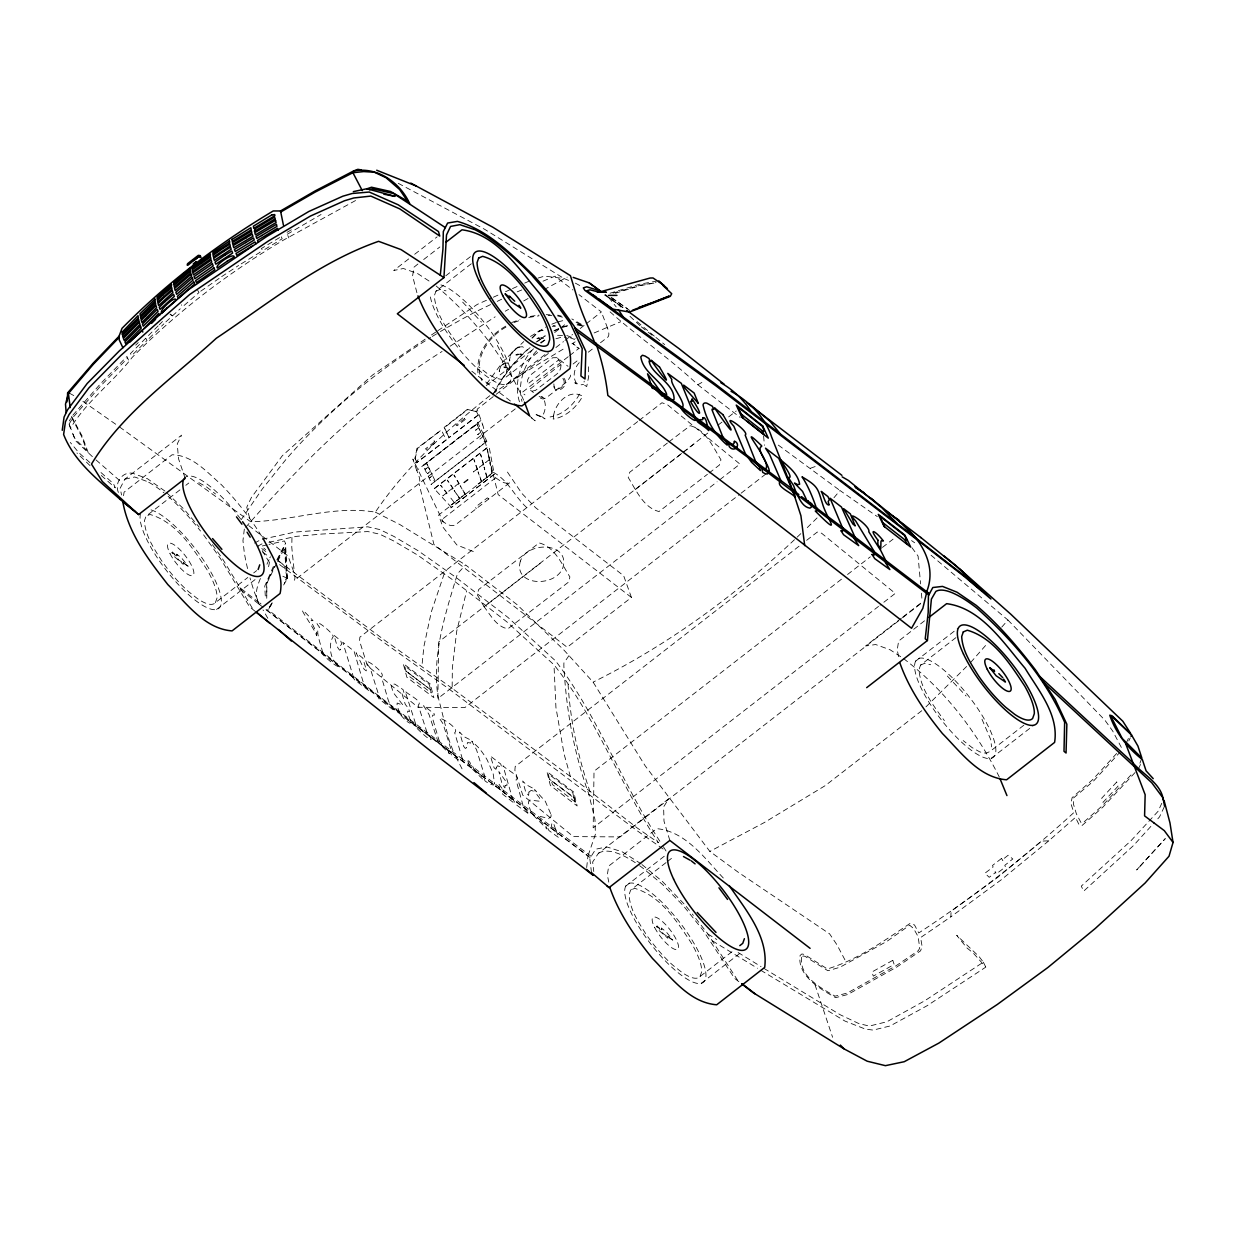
<?xml version="1.0" encoding="UTF-8"?>
<svg xmlns="http://www.w3.org/2000/svg" width="1235" height="1235" viewBox="0 0 1235 1235"><rect width="100%" height="100%" fill="white"/><g stroke="black" fill="none" stroke-linecap="round" stroke-linejoin="round"><path stroke-width="0.75" stroke-dasharray="5 3.75" d="M268.906 542.273L296.184 536.376L322.119 534.029L367.922 531.575L379.778 534.199L393.656 540.945L417.615 555.086L452.489 579.678L506.829 621.853L553.99 664.816C597.061 718.863 620.433 785.383 658.456 842.764L637.291 828.021L583.97 786.633L452.149 688.281L452.35 667.965L456.749 631.023L466.645 590.901M468.019 761.794L468.034 760.775L468.914 761.038L473.098 767.105C473.607 772.029 482.484 773.465 483.024 779.409L469.547 766.379L468.08 761.902M1116.641 753.473L1092.821 779.486L1072.119 797.656L1070.899 803.584L1073.832 812.615C1025.529 856.843 973.473 896.996 918.747 932.965L914.502 924.953L910.025 923.456C884.028 940.869 857.507 959.811 827.388 968.966L804.402 954.454L801.916 953.96L800.095 955.473C796.992 975.974 820.904 989.312 835.616 997.648L847.75 994.515L896.795 967.036L920.584 950.826L922.113 946.458L920.6 937.566L950.842 916.833L951.089 911.229L997.757 877.329L1041.429 841.112L1048.777 840.834L1075.469 817.385L1079.035 824.671L1082.014 825.536L1102.994 807.026L1137.049 770.393M291.954 537.518L291.784 547.367L294.347 572.7M586.687 867.541L587.968 855.963L407.195 719.573L264.985 608.809M244.329 529.074L242.955 540.652L244.237 552.184A253.484 77.512 55.2 0 0 248.204 571.141M123.531 495.683L124.087 492.163L172.082 454.773C192.32 455.02 207.001 472.249 221.204 484.537C236.518 500.422 250.242 517.758 261.851 536.53M573.889 797.316L575.556 803.692L573.889 797.316L549.374 779.162L548.371 773.897L572.793 792.577L573.796 797.825L549.374 779.162M588.493 366.795L588.678 376.551L586.687 386.601L583.568 384.471L584.232 381.121M268.582 566.726L270.002 559.656M568.98 655.631L563.901 662.963L563.855 665.788C566.186 709.338 573.766 752.655 588.709 793.719L594.961 819.453L595.409 834.258L587.968 855.963L590.268 857.707L453.276 754.029L453.739 752.624L449.169 740.46L437.885 695.892C431.833 654.365 445.603 613.054 457.459 573.796L465.58 564.935L517.017 604.61L563.994 650.15L593.109 682.121L645.118 765.731L709.847 851.409L738.499 872.435L829.596 933.845L837.037 944.914L846.021 961.911M444.183 573.827L431.37 611.726L423.914 646.399L421.861 666.653M179.924 489.894L146.023 516.199L144.387 520.861C145.205 535.45 153.711 548.093 161.229 560.134A55.498 16.163 52.2 0 0 188.631 591.704L197.538 598.697A55.498 16.163 52.2 0 0 215.384 602.649L247.803 577.486M215.384 602.649L217.02 597.987A55.498 16.163 52.2 0 0 207.465 570.369C192.969 548.479 176.574 522.189 150.022 514.47L146.023 516.199M471.291 263.765L435.924 291.213L434.288 295.875C435.97 315.28 448.629 331.551 459.744 346.757M666.035 862.617L630.668 890.064L629.032 894.727C629.85 909.315 638.356 921.974 645.874 934A55.498 16.163 52.2 0 0 673.276 965.585L682.183 972.578A55.498 16.163 52.2 0 0 700.029 976.53L732.448 951.367M700.029 976.53L701.65 971.868A55.498 16.163 52.2 0 0 692.094 944.235C677.598 922.344 661.204 896.054 634.651 888.351L630.668 890.064M955.936 637.63L920.569 665.078L918.933 669.74C920.6 689.161 933.274 705.417 944.374 720.638M410.452 720.622L407.581 712.595L407.72 711.144L409.526 711.592L408.615 708.504L405.312 704.475L402.286 694.718L402.131 692.495L404.015 692.82L403.058 689.609L394.922 684.159L391.865 684.02L391.341 686.537L393.471 692.85L403.058 705.216L397.161 703.055L397.006 705.833L399.461 711.9L395.771 708.535L396.095 709.924L406.083 720.962L409.804 723.154L410.792 722.645L410.452 720.653M1139.936 763.168L1141.866 758.058M287.446 578.597L285.517 543.431L284.436 540.915L269.029 544.419M260.415 578.474C257.22 585.992 252.835 598.296 261.017 603.93M266.961 564.225L270.712 556.12M1161.795 803.275L1158.044 811.333L1130.982 840.726L1081.273 886.143L1083.728 891.099L1133.39 845.651L1154.555 822.371M1164.312 806.764L1159.526 816.891L1155.806 820.997M1138.361 768.988L1140.677 764.079M1126.243 742.991L1128.435 738.422M1128.805 740.938L1130.272 737.851M504.22 367.443L507.076 367.521L502.907 368.045L504.266 368.03L504.004 366.81L507.076 367.521M274.402 566.309L266.667 583.383L266.791 598.388M277.721 559.687L284.343 546.441L286.628 577.887L283.896 582.766M517.45 354.198L522.343 354.306L515.844 354.862L517.264 355.032L517.233 353.472L522.343 354.306M538.321 337.973L543.277 338.066L536.901 338.637L538.182 338.76L538.105 337.278L543.277 338.066M492.935 394.938C501.611 376.798 514.486 360.821 529.568 347.606M494.818 392.545C503.324 375.239 515.829 359.987 530.34 347.359M185.204 478.393L178.504 458.694L177.269 443.89L181.622 435.137L124.828 479.226L120.181 488.195L121.539 495.019M273.336 566.51L264.753 586.1L265.448 599.098M276.825 559.918L285.517 543.431M276.733 563.052L266.883 583.229L266.745 598.296M277.582 561.462L285.192 547.043L286.999 578.597L284.282 583.213M541.964 416.751L545.083 418.881L534.601 413.957L541.964 416.751C545.885 410.854 547.105 401.838 541.578 396.512L544.697 398.643L539.124 396.528M462.446 759.185L454.681 732.664C460.176 729.298 442.254 717.828 439.382 718.23L443.133 723.942L451.454 750.895L451.501 752.732L450.219 752.192L451.825 755.588L459.775 760.652L462.353 760.868L462.446 759.185L468.899 763.894L503.355 790.246L503.942 792.484L512.093 799.74L513.405 802.549L502.753 794.259L500.684 789.613L499.187 788.872L498.461 783.484L503.355 790.246M355.556 200.533L282.954 240.393C227.996 273.12 177.084 311.822 132.145 357.44C113.141 382.109 86.465 401.298 70.457 428.298L68.512 422.385L70.58 418.727M69.083 424.114L73.297 417.029L101.023 385.582L127.637 358.104M283.649 584.989L287.523 578.412L284.004 565.383L277.921 560.52M272.055 603.05L269.307 607.419L268.381 607.111M486.59 383.9L503.355 361.207L523.763 341.586M272.148 602.896L269.23 607.327L268.242 607.033M271.654 604.378L268.535 609.117L267.084 608.701M669.833 840.433L663.998 821.167L663.612 806.934L668.675 798.783L598.373 853.339L592.661 861.984L593.773 871.509M579.539 394.135C573.256 405.234 563.037 414.744 550.115 416.951M241.134 519.781L262.19 489.137L285.964 459.466A529.012 377.956 -19.7 0 1 430.706 337.433M531.884 338.035L538.707 331.181L542.119 330.085L544.527 331.32L542.366 330.332L538.954 331.428L532.131 338.267M119.533 426.97L250.628 521.726C292.309 521.046 333.589 505.1 375.332 512.154C406.207 466.614 447.796 428.869 490.758 394.968M579.2 362.673C573.812 368.462 571.805 378.898 577.918 384.903L574.784 382.773L580.373 384.903L583.568 384.471M817.076 517.928L806.347 528.518M833.965 497.72L840.001 490.511L877.344 516.631M72.85 415.222L100.313 383.977L126.927 356.483L129.258 361.809M970.695 662.423L986.842 644.068M1001.755 627.118L1007.961 620.063L928.427 553.018M245.626 527.314L250.628 521.726C306.928 457.413 369.311 396.975 442.084 351.466M1120.654 751.497L1093.484 781.107L1073.354 798.134L1073.539 804.417L1076.38 813.834L1081.088 822.788L1083.141 822.726L1102.531 805.56L1132.649 773.156M135.696 345.136L138.258 342.574M158.173 325.824L147.721 336.291L148.987 338.529L163.838 323.894M159.253 324.759L162.495 321.517M925.957 706.883L966.619 666.468M165.876 321.887L180.233 308.781M533.489 348.779C520.028 362.581 513.436 384.178 519.781 402.795M536.623 350.91C524.057 363.846 517.264 383.668 521.973 401.406M800.805 533.659C739.302 592.785 669.632 644.191 593.109 682.121M1048.777 840.834L1001.106 879.907L950.842 916.833M417.924 264.012L413.987 267.192L412.583 275.992L417.26 294.084M548.34 353.457L477.111 409.233L482.731 424.948M555.92 347.529L563.5 341.601M565.012 340.412L572.592 334.469M580.157 328.541L584.711 324.975M586.224 323.802L601.383 311.93L578.953 294.625M480.909 420.517L416.782 470.473L418.495 474.796A28.652 8.336 52.2 0 1 419.035 483.595M557.618 358.057L558.791 359.864L527.638 384.131L527.685 379.762L530.108 375.332L552.647 357.764L557.062 357.656L568.007 366.316M408.708 258.918L393.764 270.511L403.336 268.504L417.399 273.414L431.679 282.753M414.682 254.271L437.097 236.873M423.667 259.535L439.876 246.954M445.758 275.822L473.761 254.086M185.821 485.309L188.77 483.024M172.437 551.921L178.859 560.042L188.168 566.309L181.545 557.911L176.775 554.222L176.667 556.151L177.284 555.673L171.819 552.4L174.258 556.522L183.228 564.38L183.382 562.62L182.765 563.098M486.281 385.629L533.381 349.073M540.976 343.176L547.059 338.452M554.654 332.555L559.208 329.019M560.721 327.846L566.803 323.122M253.7 572.917L256.648 570.632M537.704 352.515L505.285 377.678L501.287 379.392L495.204 378.049L487.439 373.726L478.532 366.733M216.542 609.488L256.34 578.613M506.443 384.502L549.189 351.342M446.02 439.938L416.457 462.878L446.19 440.031L441.065 429.41M423.173 465.688L477.25 423.728L423.003 465.595L431.555 483.055M568.193 356.714L521.834 392.699L524.952 394.829M569.69 355.556L578.659 348.594L572.608 343.392L579.369 348.656M515.227 408.909L294.192 580.435A28.652 8.336 52.2 0 0 293.637 571.651M573.086 364.016L579.169 359.277M588.308 352.191L594.39 347.467M600.488 342.743L608.099 336.831A28.652 8.336 52.2 0 0 607.543 328.047M432.451 475.583L429.456 477.899L432.636 475.676L430.938 472.187M486.683 441.265L431.015 484.475L486.868 441.374L477.621 422.216M434.319 488.72L488.35 446.777L434.149 488.612L450.929 506.798M463.681 482.53L470.458 477.266M464.206 482.823L470.998 477.559M454.094 502.645L451.176 504.899L454.619 502.938L448.706 495.343M494.123 474.24L450.806 507.863L494.293 474.348L488.844 445.434M637.661 421.598L359.864 637.183L359.539 640.934L367.428 665.85L417.986 707.284L464.854 707.593L739.611 494.37M639.19 420.409L661.96 402.749L667.44 404.71L739.935 464.082L718.616 480.631M667.363 443.056L629.726 472.264L628.229 477.482C636.025 490.002 643.497 507.678 658.981 511.537L707.408 474.317M668.876 441.883L690.195 425.704C705.694 429.564 713.151 447.24 720.947 459.76L719.465 464.977L708.921 473.159M681.581 453.43L438.703 641.922L437.854 698.516L717.087 481.804M683.094 452.257L708.905 432.219M718.014 425.149L722.568 421.629M728.635 416.905L736.23 411.023M484.182 606.848L477.189 594.699L478.686 589.481L539.155 542.921C554.638 546.781 562.11 564.457 569.906 576.977L568.424 582.194L507.94 628.754C496.702 627.071 490.557 615.076 484.182 606.848L542.906 561.277M635.222 489.631L693.946 444.06M741.123 493.182L766.935 473.159M507.446 472.079L521.757 493.29L535.619 507.724L623.675 575.757L631.425 597.431L567.189 647.279L433.933 544.481L419.02 483.564M799.06 546.194L515.196 766.503L514.871 770.254L522.745 795.155L573.318 836.604L620.171 836.913L901.01 618.967M806.656 540.312L817.277 532.053L821.568 533.211L895.267 593.402L880.03 605.212M841.467 579.215L594.02 771.242L593.186 827.836L878.517 606.4M847.534 574.507L870.304 556.831M882.454 547.398L893.075 539.155M901.426 618.148L865.519 646.013L875.677 644.531L890.188 649.826L902.044 657.622M902.909 616.991L922.36 601.908M902.523 617.793L922.267 602.479M924.521 620.819L898.632 641.058L897.228 649.857L899.049 658.996M625.759 886.112L665.557 855.237M915.66 661.126L958.406 627.967M667.502 861.474L673.399 856.889M921.758 710.727L825.304 785.583L764.496 822.448L709.847 851.409M657.066 925.802L663.488 933.922L672.813 940.175L666.19 931.792L661.404 928.103L661.312 930.017L661.929 929.538L656.449 926.281L658.903 930.403L667.873 938.26L668.027 936.485L667.409 936.964M1023.83 725.238L989.93 751.544L985.931 753.257L979.849 751.914L972.084 747.592L963.176 740.599M701.187 983.353A62.059 18.077 52.2 0 0 664.013 904.329A62.059 18.077 52.2 0 0 630.823 912.186A62.059 18.077 52.2 0 0 701.187 983.353L740.985 952.478M991.087 758.383A62.059 18.077 52.2 0 0 953.914 679.358A62.059 18.077 52.2 0 0 920.723 687.216A62.059 18.077 52.2 0 0 991.087 758.383L1033.834 725.207M530.463 336.476L545.654 327.09M536.021 342.172L545.144 335.688M537.734 341.323L545.191 336.043M200.765 291.182L219.104 278.415M221.682 276.625L238.602 265.448M492.302 393.934L516.817 377.293L565.429 347.761M425.149 339.162L372.677 374.946L282.367 455.684L251.431 497.443L246.753 507.245L250.628 521.726M431.478 334.947L436.217 331.783M437.792 330.733L477.327 304.381L491.623 297.975M760.76 970.262L844.879 1021.036L865.334 1029.079L873.145 1030.098L890.095 1025.976L927.192 1005.676L985.792 967.113L973.257 953.049L966.943 947.94L956.693 935.281L979.139 956.646L983.338 962.158L924.783 1000.751L886.869 1021.777L869.27 1026.084L858.618 1023.475L840.14 1014.722L762.674 967.607M450.127 346.217L495.158 316.808M505.81 326.148C488.149 335.766 474.147 355.85 478.578 376.598M505.918 327.136C487.856 337.016 472.681 360.234 481.99 380.704M241.196 263.858L260.153 252.249L259.335 250.844M571.913 343.839L575.155 341.863M279.573 237.583L261.419 248.497L262.7 250.705L282.197 238.772L281.209 236.58M540.436 342.589L546.518 338.93M291.367 229.803L286.535 232.628L288.866 237.938M287.246 234.249L321.069 214.504M610.075 311.853C638.294 337.17 670.126 358.551 697.79 384.733L703.456 381.553M505.238 311.205L508.588 309.337M523.702 300.939L528.734 298.129M543.848 289.731L567.22 277.103M254.518 543.076L261.141 539.479L295.103 532.038L367.768 526.82L379.932 529.599L394.089 536.53L418.248 550.81L456.317 577.656L507.801 617.284L555.642 660.972C598.481 716.933 622.193 784.565 661.065 843.057M262.021 543.863L258.208 545.916L268.751 553.728M490.527 304.613L477.219 311.035A529.012 377.956 -19.7 0 0 440.432 331.52M497.18 301.386L502.182 298.978M493.367 297.203L498.585 294.856M505.547 291.722L510.765 289.376M512.51 288.589L517.727 286.242M524.69 283.108L529.908 280.762M552.292 326.395L555.117 325.916M435.924 291.213L439.922 289.499L446.005 290.842M920.569 665.078L924.567 663.365L930.65 664.723M554.129 330.548L560.983 327.615M554.006 330.995L559.038 328.834M594.143 332.941L620.665 321.764M517.203 291.846L522.359 289.7M542.999 281.163L555.024 276.177L572.978 290.009M551.844 324.172L556.352 322.458M511.66 322.536L519.981 319.464M514.007 322.536L522.158 319.525M810.438 468.25L816.659 466.012M610.028 293.22L639.545 284.251L656.387 281.179M615.277 293.251L640.209 285.655L655.816 282.769M538.12 278.045L544.589 276.1L563.994 278.539L568.856 280.499M612.977 293.112L640.656 285.146L656.094 282.583M555.92 338.776L560.675 337.417L566.232 337.556M562.697 326.874L567.452 325.623M562.404 327.399L568.609 325.762M557.85 321.887L564.904 320.174M267.161 544.851L261.542 546.132L265.649 549.729M124.828 479.226L134.708 476.988L148.601 482.021M553.156 325.685L555.41 326.148M530.124 316.453L538.861 315.048M528.75 317.441L539.031 315.789M557.556 335.287L564.951 335.472M546.21 314.647L550.069 314.801M548.124 315.481L551.906 315.651M507.23 363.013C502.784 362.411 498.894 368.817 499.295 371.581C498.446 367.505 502.877 362.596 506.998 362.766L507.539 363.214M522.714 346.803C515.597 346.001 508.851 355.603 509.715 361.006C508.419 354.291 515.674 346.171 522.482 346.572L523.362 347.328M577.64 324.342L583.584 325.561L571.836 318.908M577.054 324.913L582.874 326.102L573.009 320.513M557.772 315.126L561.292 316.083M557.572 315.882L562.743 317.272M566.803 335.519L575.139 338.683M569.922 337.649L578.258 340.814M473.314 551.536L456.873 544.959L442.902 527.083L438.595 515.072L493.537 472.449C509.005 480.739 515.165 497.937 528.24 508.913M575.356 283.124L581.546 286.535M398.257 183.32L484.66 229.309L563.994 278.539M282.83 576.22L287.523 578.412L284.59 576.946M405.991 671.13L430.567 689.686L405.991 671.13L404.679 665.912L429.271 684.468L430.567 689.686M375.332 512.154L399.646 524.427L465.58 564.935M69.392 393.193L73.868 395.617M198.85 482.653L206.6 486.976L215.523 493.969M483.348 437.514L485 440.957L482.021 443.272M479.906 439.042L483.008 436.634L481.11 432.96L482.823 436.542M433.037 476.54L434.72 480.014L431.741 482.329M712.471 940.9L757.487 968.255M707.856 934.015L716.809 939.48M738.113 952.54L761.038 966.604M407.195 719.573L455.02 755.125L463.526 771.767M641.135 863.836L622.378 851.903L606.817 846.917L595.718 849.186L589.805 858.464L591.503 872.666M903.541 658.595C944.374 689.531 976.653 731.568 999.424 777.278M82.915 401.344L118.004 425.843M611.155 297.481L627.658 308.843M604.486 294.903L624.771 308.858M911.569 540.59L914.672 542.767M164.95 491.082L147.382 478.671L132.84 473.298C121.756 471.168 113.913 483.734 118.73 493.151M611.927 297.882L629.819 310.556M560.999 365.159L560.783 364.371L529.83 389.257L532.409 391.078L535.419 390.445L556.553 374.282C560.968 370.994 562.62 364.387 558.791 359.864M540.513 398.21L542.999 399.013L546.086 397.917L567.174 381.553L570.431 376.49L570.663 372.291M778.312 445.109L840.001 490.511M641.274 326.796L652.79 335.766M452.149 688.281L384.363 640.054L276.269 559.301M606.509 295.551L605.382 294.733L625.311 309.306M609.457 297.697L623.011 307.623M262.685 552.076L270.372 557.772M279.604 564.611L384.934 643.173L447.749 688.065L637.538 831.032L666.097 851.1L662.068 844.663M462.893 759.432L384.533 700.415L267.625 609.411M503.386 790.277L591.133 856.334M258.949 602.603L239.96 587.675L241.828 590.67L260.431 605.258L259.088 604.208L254.364 592.059A253.484 77.512 55.2 0 1 250.01 577.918M575.201 801.963L552.462 784.565L551.134 779.933M697.79 384.733L740.151 417.415M471.832 371.241L511.367 401.73M631.425 597.431L498.184 494.633L483.271 433.717A28.652 8.336 52.2 0 0 482.715 424.917M416.674 470.381L412.861 459.096L443.211 521.942M248.698 525.616L288.033 555.966L293.668 571.666M259.088 604.208L453.276 754.029M738.87 981.686L734.609 978.398L702.792 929.94L683.356 905.734L662.608 884.538L642.308 867.696A115.071 37.436 53.8 0 0 637.6 864.253M183.382 562.62L188.168 566.309M668.027 936.485L672.813 940.175M438.224 742.42L429.07 714.633L423.605 705.725L434.072 713.598L434.427 715.111L432.682 715.142L432.127 716.856L438.765 739.456L441.466 744.921L447.826 750.386L449.432 753.782L438.286 742.482M654.318 336.167L634.821 319.726M530.633 390.306L533.443 392.576M119.517 480.461L93.736 457.938M255.058 611.248L249.516 606.755L220.54 558.699L202.864 533.813M655.909 337.433L664.708 344.627M642.046 864.624L662.269 881.342L685.085 904.993M640.008 325.731L628.661 315.064M528.318 414.914L535.187 420.811L529.321 416.318M436.233 286.057C473.576 317.565 505.1 357.177 524.489 402.162M90.031 465.595L76.956 452.998M101.27 475.49L115.303 487.871L113.512 483.75L98.229 470.072M89.908 462.616L78.793 452.658L70.287 442.423M92.393 456.672L75.412 440.617L68.512 422.385M737.712 980.42L707.223 933.042L692.295 914.008M166.771 492.811L184.293 509.515L199.205 527.113M947.322 676.024L966.11 696M462.677 302.158L481.48 322.119M1007.961 620.063L1104.908 720.19L1112.673 730.996L1121.658 748.009M617.361 303.47L621.128 307.345M608.685 297.542L616.188 306.898M911.955 547.722L918.084 556.12L920.584 583.939M686.289 906.49L691.091 912.495M723.309 878.008C704.845 858.402 685.579 831.279 656.727 828.654L608.731 866.044L607.327 874.843L608.793 882.145M488.859 498.894L487.362 497.859L475.305 507.214L476.309 508.573M212.435 544.65L222.331 558.498L253.16 609.534M239.96 587.675L241.828 590.67M563.947 378.203C570.74 386.138 553.512 397.114 553.666 384.394M562.82 378.527C568.733 385.443 553.728 394.999 553.867 383.915M262.237 550.578L268.149 560.52M267.825 618.303L263.009 609.905M197.6 290.148L198.989 292.556L182.548 306.789L181.406 304.783M981.995 719.264L990.717 739.595L991.566 746.882M497.365 345.383L502.815 356.298L506.072 365.714L506.921 373.016M983.338 962.158L985.792 967.113M71.553 416.349L82.313 436.403L88.318 452.921M71.553 417.507L81.525 436.295L86.666 450.204L75.227 439.089L71.414 430.907M607.558 328.062L601.383 311.93M815.007 984.774L832.606 1037.292M661.404 928.103L661.929 929.538M176.775 554.222L177.284 555.673M590.098 791.82C577.903 756.762 570.122 720.098 568.007 683.017M570.416 776.599L564.071 754.014L555.935 707.531L553.99 664.816M430.12 688.698L431.293 692.912L409.541 676.548L408.384 672.334M921.418 593.201L922.097 600.627M763.601 436.079L764.434 445.341M148.694 482.237A108.989 33.715 55.7 0 1 163.977 492.811M168.145 496.316A108.989 33.715 55.7 0 1 200.518 531.035M598.373 853.339A115.071 37.436 53.8 0 1 636.056 863.188M432.312 336.429A529.012 377.956 -19.7 0 1 438.811 332.493M183.861 479.072A62.059 18.077 52.2 0 1 242.6 521.726M151.041 509.885A62.059 18.077 52.2 0 1 216.557 583.476A62.059 18.077 52.2 0 1 187.319 593.495A62.059 18.077 52.2 0 1 140.605 513.467M440.941 284.914A62.059 18.077 52.2 0 1 505.115 355.541A62.059 18.077 52.2 0 1 482.406 373.047A62.059 18.077 52.2 0 1 429.981 293.359M505.1 785.645L504.945 787.93L502.166 784.256L498.847 771.535L506.103 781.77L507.106 785.105L505.1 785.645M366.27 669.864L366.255 670.883L364.14 669.246L356.112 652.79L362.797 658.07L366.27 669.864M321.131 652.095C322.474 655.97 341.894 671.207 338.05 665.14C329.529 659.428 328.417 643.435 333.249 636.488C331.968 631.178 309.167 614.459 319.556 627.272C313.088 630.653 326.38 656.372 321.131 652.095M351.743 676.008L354.754 679.96L369.512 691.137L365.313 686.166L362.858 681.025L354.059 651.154L342.774 642.246L353.426 676.996L351.743 676.008M494.479 783.113L493.46 785.043L489.477 783.978L485.123 781.029L483.641 777.865C487.501 779.131 483.101 777.649 484.66 775.95L476.525 749.784L471.785 741.108L478.393 747.484A26.29 8.491 54 0 1 487.331 760.189L493.151 773.635L494.479 783.113M551.103 814.683L550.995 816.721L548.711 818.419L540.081 816.428C536.762 820.982 546.688 824.131 547.012 829.071L531.42 813.325L529.028 806.177L528.41 802.194L529.522 800.048L540.035 801.283L539.355 797.764L535.511 792.762L534.523 789.443L545.283 801.268L551.103 814.683M528.904 792.114L528.642 795.448L525.724 792.021L522.683 780.999L526.372 784.827L532.532 788.023L533.474 791.187L531.251 790.354L528.904 792.114M512.247 797.779L515.721 804.34L529.228 814.328L523.532 807.35L516.014 779.856C521.124 776.259 506.35 769.637 503.031 765.808L512.247 797.779M555.889 830.167L558.853 837.7L548.973 830.584L547.584 827.62L551.119 827.959L551.999 822.819L553.99 824.517L555.889 830.167M553.697 415.13L553.234 419.097C566.155 416.89 576.39 407.365 582.658 396.265C569.829 388.377 555.518 402.564 553.697 415.13M316.87 633.138L316.561 635.778C315.018 628.198 288.017 593.448 313.042 620.726L311.158 620.51L311.174 621.622L316.87 633.138M379.083 696.169L379.608 697.204L378.111 696.926L379.099 698.979L394.752 711.067L388.608 701.356L381.353 676.749C388.161 673.569 355.865 650.83 370.068 667.826L379.083 696.169M496.223 767.923L495.93 769.328L494.093 767.784L490.388 756.052L500.746 764.048L501.734 767.414L497.458 765.746L496.223 767.923M466.336 747.777L465.302 748.456L463.542 746.187L459.574 732.031L463.758 736.554L469.763 739.564L470.797 743.053L467.54 742.528L466.336 747.777M340.582 649.625L339.501 650.15L337.448 647.094L333.975 635.299L340.659 640.579L341.694 644.068L340.134 646.013L340.582 649.625M801.623 957.218C798.783 976.376 821.507 988.386 835.076 996.166L847.272 993.048L896.332 965.569L918.346 950.626L919.735 948.017L918.13 936.639L913.607 928.535L909.639 925.2L887.286 941.116L840.001 967.252L829.519 970.293L827.774 970.679L805.035 956.338L803.136 955.967L801.623 957.218M417.09 448.305L414.852 458.401L416.859 462.029L415.207 458.602L417.43 448.506L440.833 430.351L417.09 448.305M520.367 561.091C513.142 586.563 555.904 587.628 562.944 567.483C570.153 542.026 527.391 540.961 520.367 561.091M415.655 723.895L415.794 725.902L413.957 725.038C420.533 732.71 439.259 748.981 427.017 732.463L418.202 705.123C423.42 701.48 408.476 694.95 405.126 691.168L415.655 723.895M1139.318 867.032L1136.648 869.965L1165.3 838.611L1139.318 867.032M1116.749 782.017L1101.713 798.18L1102.994 802.364L1118.03 786.201L1116.749 782.017M145.745 338.267L130.416 353.611L131.728 355.556L146.996 340.49L145.745 338.267M1001.492 858.479L992.508 865.457L993.11 867.001L984.913 873.238L989.204 877.313L995.78 872.327L995.024 871.771L996.383 873.84L1000.937 870.382L1005.398 866.846L1004.781 865.334L1012.808 858.973L1008.161 855.237L1002.125 860.008L1002.866 860.563L1001.492 858.479M467.432 409.31L444.121 427.418L448.66 436.804L444.476 427.603L467.787 409.511L475.846 411.564L467.432 409.31M434.535 441.821L425.458 448.876L426.523 449.463L435.6 442.423L434.025 440.787L434.535 441.821M464.7 418.464L456.085 425.149L457.151 425.751L465.765 419.066L464.19 417.43L464.7 418.464M478.13 415.006L448.583 437.946L478.315 415.099L476.108 410.792L478.13 415.006M428.313 466.907L425.257 469.3L428.499 467.015L426.584 463.326L428.313 466.907M478.655 427.866L475.521 430.274L478.825 427.958L476.911 424.269L478.655 427.866M430.444 471.261L427.341 473.669L430.614 471.353L428.699 467.648L430.444 471.261M480.77 432.204L477.621 434.658L480.94 432.312L479.026 428.576L480.77 432.204M446.576 492.919L442.778 495.883L447.116 493.213L440.602 485.247L446.576 492.919M452.674 488.149L448.784 491.175L453.214 488.458L447.286 480.106L452.674 488.149M458.741 483.379L454.912 486.343L459.266 483.672L453.955 475.012L458.741 483.379M477.065 469.084L473.329 471.971L477.59 469.377L473.947 459.574L477.065 469.084M483.209 464.329L479.473 467.231L483.734 464.638L480.616 454.372L483.209 464.329M489.261 459.682L485.587 462.538L489.786 459.991L487.269 449.139L489.261 459.682M459.482 498.415L456.379 500.823L460.007 498.708L454.156 490.449L459.482 498.415M465.008 494.201L461.767 496.717L465.549 494.494L460.161 485.71L465.008 494.201M481.264 481.557L478.068 484.027L481.804 481.851L478.084 471.832L481.264 481.557M486.76 477.389L483.472 479.936L487.3 477.683L484.074 467.077L486.76 477.389M491.916 473.345L488.921 475.676L492.456 473.638L489.894 462.6L491.916 473.345M495.667 477.806L440.972 520.275C445.063 522.914 450.79 527.777 455.761 524.597L510.472 482.144C505.486 485.324 499.774 480.446 495.667 477.806M892.782 960.336L871.925 972.007L873.299 976.129L894.155 964.442L892.782 960.336M430.212 683.928L403.212 663.55L406.871 677.274L433.886 697.667L430.212 683.928M573.719 792.067L546.889 771.535L550.347 785.429L577.162 805.961L573.719 792.067M172.066 315.651L170.059 314.107L172.066 315.651M170.044 553.681A20.146 5.866 52.2 0 0 192.768 575.525A20.146 5.866 52.2 0 0 179.307 549.066A20.146 5.866 52.2 0 0 170.044 553.681M654.689 927.562A20.146 5.866 52.2 0 0 677.413 949.391A20.146 5.866 52.2 0 0 663.936 922.931A20.146 5.866 52.2 0 0 654.689 927.562"/><path stroke-width="1.5" d="M67.477 397.855L67.616 392.884L93.335 363.028L119.008 336.291L122.049 328.294C167.126 282.599 218.163 243.789 273.259 210.953L280.53 210.953L314.987 191.008L353.519 171.017L357.857 169.334L361.315 169.921M1163.293 800.064C1161.394 783.376 1142.39 774.052 1132.557 762.489L1039.762 676.44M1164.543 806.146L1163.061 798.026L1151.823 782.82L1044.424 683.279M464.237 365.375L397.33 313.767L443.936 277.597L446.514 234.943L450.559 226.437L459.837 224.662L474.07 229.432M440.293 275.22L442.948 249.053L443.319 231.532L447.626 223.041L457.429 221.389C488.458 230.235 511.753 254.441 534.323 276.177L555.302 300.105L574.09 326.133L585.853 351.357L585.019 378.96L580.913 375.98L582.194 348.563L570.802 324.218L553.558 300.259L533.489 277.227M927.408 640.533L931.406 599.114L935.821 591.457A115.071 29.517 50.6 0 1 976.823 608.099C1012.561 640.286 1045.428 677.737 1064.647 722.274L1063.999 751.312L1066.052 753.01L1066.855 724.25L1055.169 699.38L1035.316 669.725C1017.501 646.631 998.528 624.215 976.175 605.32L957.017 592.213L942.506 586.409L932.811 587.52L928.427 595.671L928.195 612.39L925.231 638.85L927.408 640.533L866.677 687.663M62.244 430.305L64.066 417.106L67.554 409.835L87.176 383.498L119.193 351.033L159.902 314.632L188.183 289.916L266.961 236.348L308.843 211.478L342.821 196.211L352.191 193.494L369.265 192.042L398.195 204.794L438.487 231.547L439.768 236.07L399.8 208.9L370.824 196.087L353.781 197.971L344.534 200.749L310.417 216.063L268.52 240.902L189.742 294.47L161.461 319.186L120.737 355.587L88.75 388.083L69.083 414.528L65.455 421.722L63.618 434.488C74.254 461.905 98.939 480.631 120.243 499.496L135.51 511.753M66.937 401.884L68.419 393.502L93.412 364.171L119.085 337.433M187.164 265.108L187.566 263.703L198.356 255.321L200.286 255.63L200.996 257.59M1164.08 800.481L1169.977 822.942L1173.034 842.455L1169.02 856.226L1145.061 883.071L1095.291 928.442L1047.789 967.576L997.34 1004.441L938.862 1043.096L904.221 1061.714L885.418 1065.666L867.186 1061.205L844.231 1048.978L753.057 992.616L741.71 983.863M188.106 265.108L199.391 255.645L200.039 257.467M258.13 569.489L259.751 564.827M744.396 938.693L742.76 943.355L739.811 945.639M1130.612 733.837L1112.009 715.729L1109.74 715.173C1115.653 732.957 1127.709 748.039 1142.375 759.587L1146.08 770.841L1153.212 778.637M1131.013 736.307L1131.522 734.948L1113.013 717.334L1111.253 716.933L1122.167 738.391L1141.866 758.058L1137.929 746.063L1131.522 734.948M151.534 323.385L155.564 319.356M129.891 342.11L141.963 330.1L142.812 332.045M191.811 261.264L195.408 259.196M195.207 259.582L199.314 256.401M194.435 263.055L196.272 261.619L193.154 264.043M445.773 242.369L461.983 229.803C496.81 234.233 519.271 269.631 540.421 294.378C553.898 316.592 574.321 340.937 569.968 368.524L521.973 405.914C494.293 403.768 475.846 377.91 457.753 359.601C442.084 340.057 427.017 319.386 417.955 295.844M122.898 501.842L138.598 514.563L185.204 478.393M928.936 617.392L946.628 603.668C981.454 608.114 1003.916 643.512 1025.065 668.243C1038.542 690.458 1058.966 714.818 1054.597 742.405L1006.602 779.794C978.938 777.633 960.49 751.775 942.382 733.482C924.984 712.039 908.945 688.898 899.79 662.655M606.91 885.881L609.102 887.564L669.833 840.433L810.098 948.341M252.712 245.796L236.873 255.383L236.008 253.453L255.012 241.952L255.877 243.866M280.607 212.08L315.079 192.151L352.917 172.715L363.723 171.572L374.375 172.236L385.953 177.639L399.569 189.464L407.519 201.197L390.6 191.502L371.534 187.226L366.795 188.847M882.732 522.59L905.27 540.143L906.706 539.479L904.329 535.295L880.123 516.446L884.584 526.836M668.907 296.168L632.366 310.294M653.192 302.529L669.108 296.168M369.388 189.758L372.383 188.739L393.718 193.586L445.356 227.595M638.804 307.469L651.385 303.146M353.318 191.641L366.857 188.739L395.076 196.38L383.823 194.204M741.17 414.065L762.396 430.845L764.357 430.66L762.165 426.121L738.113 407.164L742.868 417.862M616.975 295.366L608.5 295.397M353.519 171.017C377.385 166.37 400.063 182.502 409.665 203.543M596.937 291.707L606.385 292.278L599.5 292L650.104 278.029L653.006 277.968L664.06 285.455M808.122 501.055L808.57 502.676L809.666 502.213L811.812 503.865L811.225 507.245L809.944 508.141C802.055 507.029 798.783 497.165 796.127 492.487L793.534 485.448L788.254 477.451C794.738 479.334 781.987 462.785 780.782 459.96C788.439 466.367 798.026 473.761 799.632 484.213L797.702 484.645L794.476 483.07L802.565 491.391L807.057 500.916L808.107 501.039M816.366 507.909C818.558 507.6 817.122 512.865 815.285 511.028C844.014 539.896 826.23 517.836 822.417 503.355C817.632 488.72 818.651 486.621 802.04 476.833C808.03 485.633 812.661 497.242 816.366 507.909L840.788 526.233M67.616 392.884L69.392 393.193M598.358 291.939L589.96 289.808L587.088 290.688L714.787 383.637L910.102 533.535L963.346 574.985L982.458 591.318L955.55 565.321L944.003 555.951M745.338 453.631L733.822 426.198C719.449 410.545 750.494 432.296 745.153 435.09L755.696 461.674L759.432 466.737L760.42 470.597L751.528 462.26L745.353 453.631M573.179 277.381L589.203 282.877L601.599 291.954M376.69 170.229L416.21 185.991M842.363 527.407C844.107 528.055 843.382 533.026 840.896 530.571L843.567 534.74L858.696 545.623L854.342 538.8L854.743 536.669L841.467 507.029L830.059 498.214L842.363 527.407L929.446 593.788M720.869 382.804C732.834 389.581 743.516 399.6 750.911 411.286M731.043 391.325C748.981 401.174 765.113 417.044 771.582 436.928L792.53 489.693L798.829 494.556M746.897 402.764L841.915 475.351M410.807 183.104L492.811 227.194L570.446 275.667L576.174 294.578A253.484 69.947 49.2 0 0 590.268 331.381L594.529 342.172L595.764 342.929C601.661 359.786 605.783 377.323 607.836 395.416L750.787 503.124L911.538 628.275L922.838 608.346L926.497 593.248L927.84 592.522L926.682 591.688C937.874 563.685 918.855 536.252 896.996 519.487M683.48 856.534L690.056 860.178M842.131 476.833L848.476 480.492L881.651 507.539L896.842 523.269M854.821 486.713L874.102 500.777M855.917 487.887L863.867 492.595M662.763 285.254L671.701 293.698L670.312 296.338L629.449 312.069L612.9 309.151L598.975 299.086M443.936 277.597L401.066 249.609L378.589 241.319C318.599 262.329 268.613 303.347 216.31 338.251C172.946 378.064 122.373 412.969 91.498 464.098L102.304 481.48L138.598 514.563M893.353 516.384L899.018 520.197M886.591 511.228L921.109 537.765M885.48 510.997L888.629 513.158M592.846 294.81L595.918 296.956M589.203 282.877L600.117 290.873L586.733 286.798L583.321 287.894L584.896 290.364L716.207 386.076L916.617 539.417L964.89 576.977L990.933 599.021L959.225 568.579L920.708 537.41M626.84 310.433L678.941 348.563L724.327 384.363M804.711 545.638L800.928 515.751L793.379 492.533L793.58 489.94L574.846 327.784L576.344 331.073L746.434 456.302L928.782 594.992M723.602 437.267C721.008 436.881 728.434 442.609 727.183 445.109C715.096 434.998 706.327 420.24 703.055 405.003A26.275 6.962 50 0 1 706.883 403.181L712.41 406.284L713.784 409.511L712.086 409.171L712.101 410.128L722.691 436.588M801.515 496.64L814.868 506.782M1002.758 677.675L998.837 673.646M508.712 296.585L505.069 293.776L511.491 301.896L520.815 308.148L519.024 305.261M514.408 404.077L529.599 415.809L524.489 402.162M742.142 983.832L755.403 994.082M691.245 860.841L695.104 863.883M256.448 612.375L430.984 751.312L593.217 875.322L586.532 869.347M747.113 421.228L764.094 434.643L762.396 430.845M256.046 611.881L270.002 623.428M870.181 497.674L899.651 521.556L916.416 538.568M609.102 887.564L591.503 872.666M749.352 403.938L770.115 421.367L780.149 433.717M473.947 782.604L486.081 792.901M662.547 284.343L658.703 281.04L667.379 288.589M959.225 568.579L1010.832 614.243L1122.847 721.255L1130.519 733.204M291.352 641.027L278.369 629.526M716.007 932.41L697.219 912.449M840.356 1045.088L844.231 1048.978M212.574 538.568L221.914 549.343M618.395 309.707L623.428 317.302M729.237 885.618C745.585 909.608 768.587 936.609 764.697 967.391L716.701 1004.781C689.037 1002.619 670.59 976.762 652.481 958.468C635.083 937.025 619.044 913.885 609.874 887.625M120.243 499.496L119.718 498.492M718.955 887.811L727.554 899.42M236.487 516.863L241.921 524.196M1173.034 842.455L1164.296 830.63L1144.583 815.887L1145.154 794.722L1125.672 743.686M247.077 532.208L250.196 537.194M1003.654 679.126L1005.444 682.029L996.136 675.777L989.714 667.641L994.561 671.392L994.051 669.957M262.885 538.09C271.453 555.04 284.513 573.596 280.067 593.51L232.072 630.9C204.393 628.754 185.945 602.881 167.852 584.587C148.416 559.702 127.946 532.902 122.682 500.978M362.272 190.607L352.917 172.715M122.913 347.745L119.255 339.965L119.008 336.291M258.424 242.338L257.544 240.408L277.474 228.336L278.338 230.312M159.608 315.342L158.759 313.397L144.047 328.387M905.27 540.143L907.123 544.373M1000.103 778.945L1006.942 795.587M514.702 301.201L509.407 296.076L509.931 297.512M283.448 225.279L280.53 210.953M70.21 407.596L68.419 393.502L65.501 404.138L66.134 412.567M473.916 229.185A108.989 29.655 48.7 0 1 533.535 277.088M242.6 521.726A62.059 18.077 52.2 0 1 260.817 575.726A62.059 18.077 52.2 0 1 210.799 539.417A62.059 18.077 52.2 0 1 183.861 479.072M769.281 471.646L767.398 473.962L765.546 473.823L762.767 472.449L761.763 468.574L763.986 469.562C777.51 467.062 731.629 416.905 761.64 445.758L761.64 446.422C755.233 448.768 769.76 465.302 769.281 471.646M877.9 540.189L877.853 544.357L880.771 548.973L880.941 541.625L881.404 540.668L883.38 540.992C876.835 532.208 867.171 525.662 877.9 540.189M703.008 417.646L702.7 419.653C689.516 419.421 702.669 424.192 708.766 430.583L705.988 420.224L704.506 417.847L703.008 417.646M872.064 554.469L874.735 558.637L889.864 569.567L885.449 562.604L885.603 560.242L880.848 550.733L868.792 531.745C870.968 526.002 842.625 507.184 855.654 520.892L874.257 551.582L874.195 555.055L872.064 554.469M829.025 504.775C825.597 506.288 823.05 493.815 821.213 491.391L827.975 496.609L829.349 499.835L828.16 501.487L829.025 504.775M650.907 383.9L652.234 388.222L655.075 389.04L662.377 396.296L661.543 392.915L647.526 373.819L650.907 383.9M663.504 394.413L664.353 397.793L667.687 399.862L671.855 400.927L674.048 399.43C674.835 383.143 650.691 374.051 649.101 361.052L650.274 361.562L648.977 358.49L645.149 356.097L642.462 355.232L640.811 356.807C642.956 373.047 661.852 379.994 666.73 394.413L663.504 394.413M694.718 416.457L694.626 417.569C700.091 426.631 681.442 411.764 680.902 407.689C689.593 407.411 669.231 383.375 671.84 379.5L667.78 373.402L681.334 383.359L694.718 416.457M780.829 480.461C774.314 486.003 791.126 492.333 795.448 497.288C794.306 493.629 791.234 490.033 790.524 485.957L778.776 458.37L765.53 448.181L769.544 454.326L780.829 480.461M734.316 441.837C734.439 445.557 730.255 444.893 728.388 443.103L729.314 446.715C734.424 453.245 741.756 444.43 734.408 441.096L734.316 441.837M722.923 414.651L714.478 407.859C720.777 417.013 742.791 448.537 722.923 414.651M229.494 241.057L229.633 243.002L212.868 254.04L212.945 252.264L229.494 241.057M232.026 239.405L232.226 241.427L251.214 229.895L250.875 227.734L232.026 239.405M478.671 258.038L477.034 262.7C477.852 277.304 486.358 289.947 493.877 301.988A55.498 16.163 52.2 0 0 521.278 333.558L530.185 340.551A55.498 16.163 52.2 0 0 548.031 344.503L549.652 339.841A55.498 16.163 52.2 0 0 540.096 312.223C525.601 290.333 509.206 264.043 482.653 256.324L478.671 258.038M963.3 631.919L961.679 636.581C962.497 651.169 971.003 663.828 978.506 675.854A55.498 16.163 52.2 0 0 1005.908 707.423L1014.83 714.432A55.498 16.163 52.2 0 0 1032.661 718.384L1034.297 713.722A55.498 16.163 52.2 0 0 1024.741 686.089C1010.245 664.198 993.851 637.908 967.298 630.205L963.3 631.919M171.495 284.421L171.418 286.211L157.185 299.225L157.092 297.249L171.495 284.421M173.811 282.429L173.734 284.204L190.175 269.986L190.236 268.196L173.811 282.429M191.78 267.501L191.95 268.597L210.29 255.846L210.367 254.055L191.78 267.501M692.202 400.819L690.473 401.313C698.362 416.21 705.463 419.252 692.032 398.843L692.202 400.819M154.977 299.194L155.162 301.232L140.311 315.944L140.018 313.752L154.977 299.194M122.342 331.922L122.064 334.299L138.335 317.92L138.027 315.712L122.342 331.922M659.505 367.011L651.077 360.172C656.433 367.999 676.904 396.466 659.505 367.011M139.293 322.304L123.376 338.421L124.241 340.381L139.987 324.434L139.293 322.304M145.962 315.543L141.253 320.313L141.948 322.458L156.613 307.608L155.996 305.524L145.962 315.543M140.512 326.102L124.92 341.894L125.738 343.747L141.238 328.124L140.512 326.102M148.416 318.09L142.488 324.095L143.214 326.163L158.034 311.421L157.231 309.337L148.416 318.09M137.919 319.741L122.62 335.025L122.79 337.109L138.953 320.961L138.582 319.201L137.919 319.741M149.713 310.217L140.929 318.985L140.543 317.133L155.378 302.405L155.749 304.227L149.713 310.217M167.111 307.87L161.631 313.32C158.636 310.448 176.234 294.671 175.941 300.228L167.111 307.87M162.819 295.041L157.416 300.414L157.771 302.22L172.02 289.191L171.65 287.385L162.819 295.041M163.437 298.114L158.018 303.501L158.651 305.57L172.9 292.525L172.267 290.472L163.437 298.114M164.718 301.896L159.284 307.299L160.071 309.398L174.351 296.338L173.548 294.239L164.718 301.896M190.406 271.16L173.965 285.393L174.336 287.184L190.761 272.966L190.406 271.16M191.008 274.232L174.583 288.465L175.216 290.518L191.641 276.285L191.008 274.232M192.29 277.999L175.864 292.232L176.651 294.331L193.077 280.098L192.29 277.999M193.833 282.059L177.408 296.292L178.257 298.222L194.682 283.988L193.833 282.059M202.633 264.552L192.536 271.576L192.181 269.77L210.521 257.019L210.876 258.825L202.633 264.552M196.334 270.388L192.799 272.842L193.416 274.911L211.772 262.16L211.139 260.091L196.334 270.388M227.24 261.202L217.391 268.057C213.871 265.34 234.048 252.064 234.264 256.957L227.24 261.202M222.964 248.374L213.099 255.228L213.47 257.034L230.25 245.966L229.88 244.175L222.964 248.374M223.581 251.446L213.717 258.3L214.35 260.353L231.161 249.3L230.528 247.232L223.581 251.446M212.42 263.873L194.065 276.625L194.868 278.724L213.207 265.973L212.42 263.873M224.863 255.213L214.998 262.067L215.801 264.166L232.628 253.082L231.84 250.998L224.863 255.213M213.964 267.933L195.609 280.685L196.458 282.599L214.797 269.848L213.964 267.933M271.916 214.859L253.407 226.175L253.746 228.351L274.865 215.708L274.679 214.581L271.916 214.859M251.446 231.053L232.473 242.585L232.844 244.391L251.863 232.89L251.446 231.053M254.811 229.015L254.41 231.346L275.235 218.796L274.525 217.128L254.811 229.015M245.75 242.554L234.449 249.408L235.252 251.508L254.24 239.991L253.499 237.954L245.75 242.554M261.619 235.53L256.787 238.448L256.077 236.425L276.455 224.307L276.918 226.422L261.619 235.53M246.058 237.861L233.122 245.657L233.785 247.71L252.943 236.317L252.202 234.202L246.058 237.861M275.559 220.324L254.765 232.674L255.491 234.804L276.053 222.578L275.559 220.324M855.083 525.724L852.953 524.103L843.613 508.666L850.359 513.899L855.083 525.724M698.346 403.397L684.977 388.222L683.65 385.104L694.132 393.008L698.346 403.397M793.58 489.94L792.283 489.014L793.58 489.94M881.574 516.925L878.27 514.377L884.106 526.403L910.72 547.105L904.869 535.064L881.574 516.925M762.69 425.921L736.245 405.08L741.88 417.291L768.309 438.132L762.69 425.921M502.691 295.536A20.146 5.866 52.2 0 0 525.415 317.38A20.146 5.866 52.2 0 0 511.938 290.904A20.146 5.866 52.2 0 0 502.691 295.536M478.825 280.175A62.059 18.077 52.2 0 0 549.189 351.342A62.059 18.077 52.2 0 0 512.016 272.317A62.059 18.077 52.2 0 0 478.825 280.175M673.569 879.027A62.059 18.077 52.2 0 0 743.918 950.194A62.059 18.077 52.2 0 0 706.76 871.169A62.059 18.077 52.2 0 0 673.569 879.027M987.321 669.401A20.146 5.866 52.2 0 0 1010.045 691.245A20.146 5.866 52.2 0 0 996.583 664.785A20.146 5.866 52.2 0 0 987.321 669.401M963.47 654.041A62.059 18.077 52.2 0 0 1033.834 725.207A62.059 18.077 52.2 0 0 996.66 646.183A62.059 18.077 52.2 0 0 963.47 654.041"/></g></svg>
